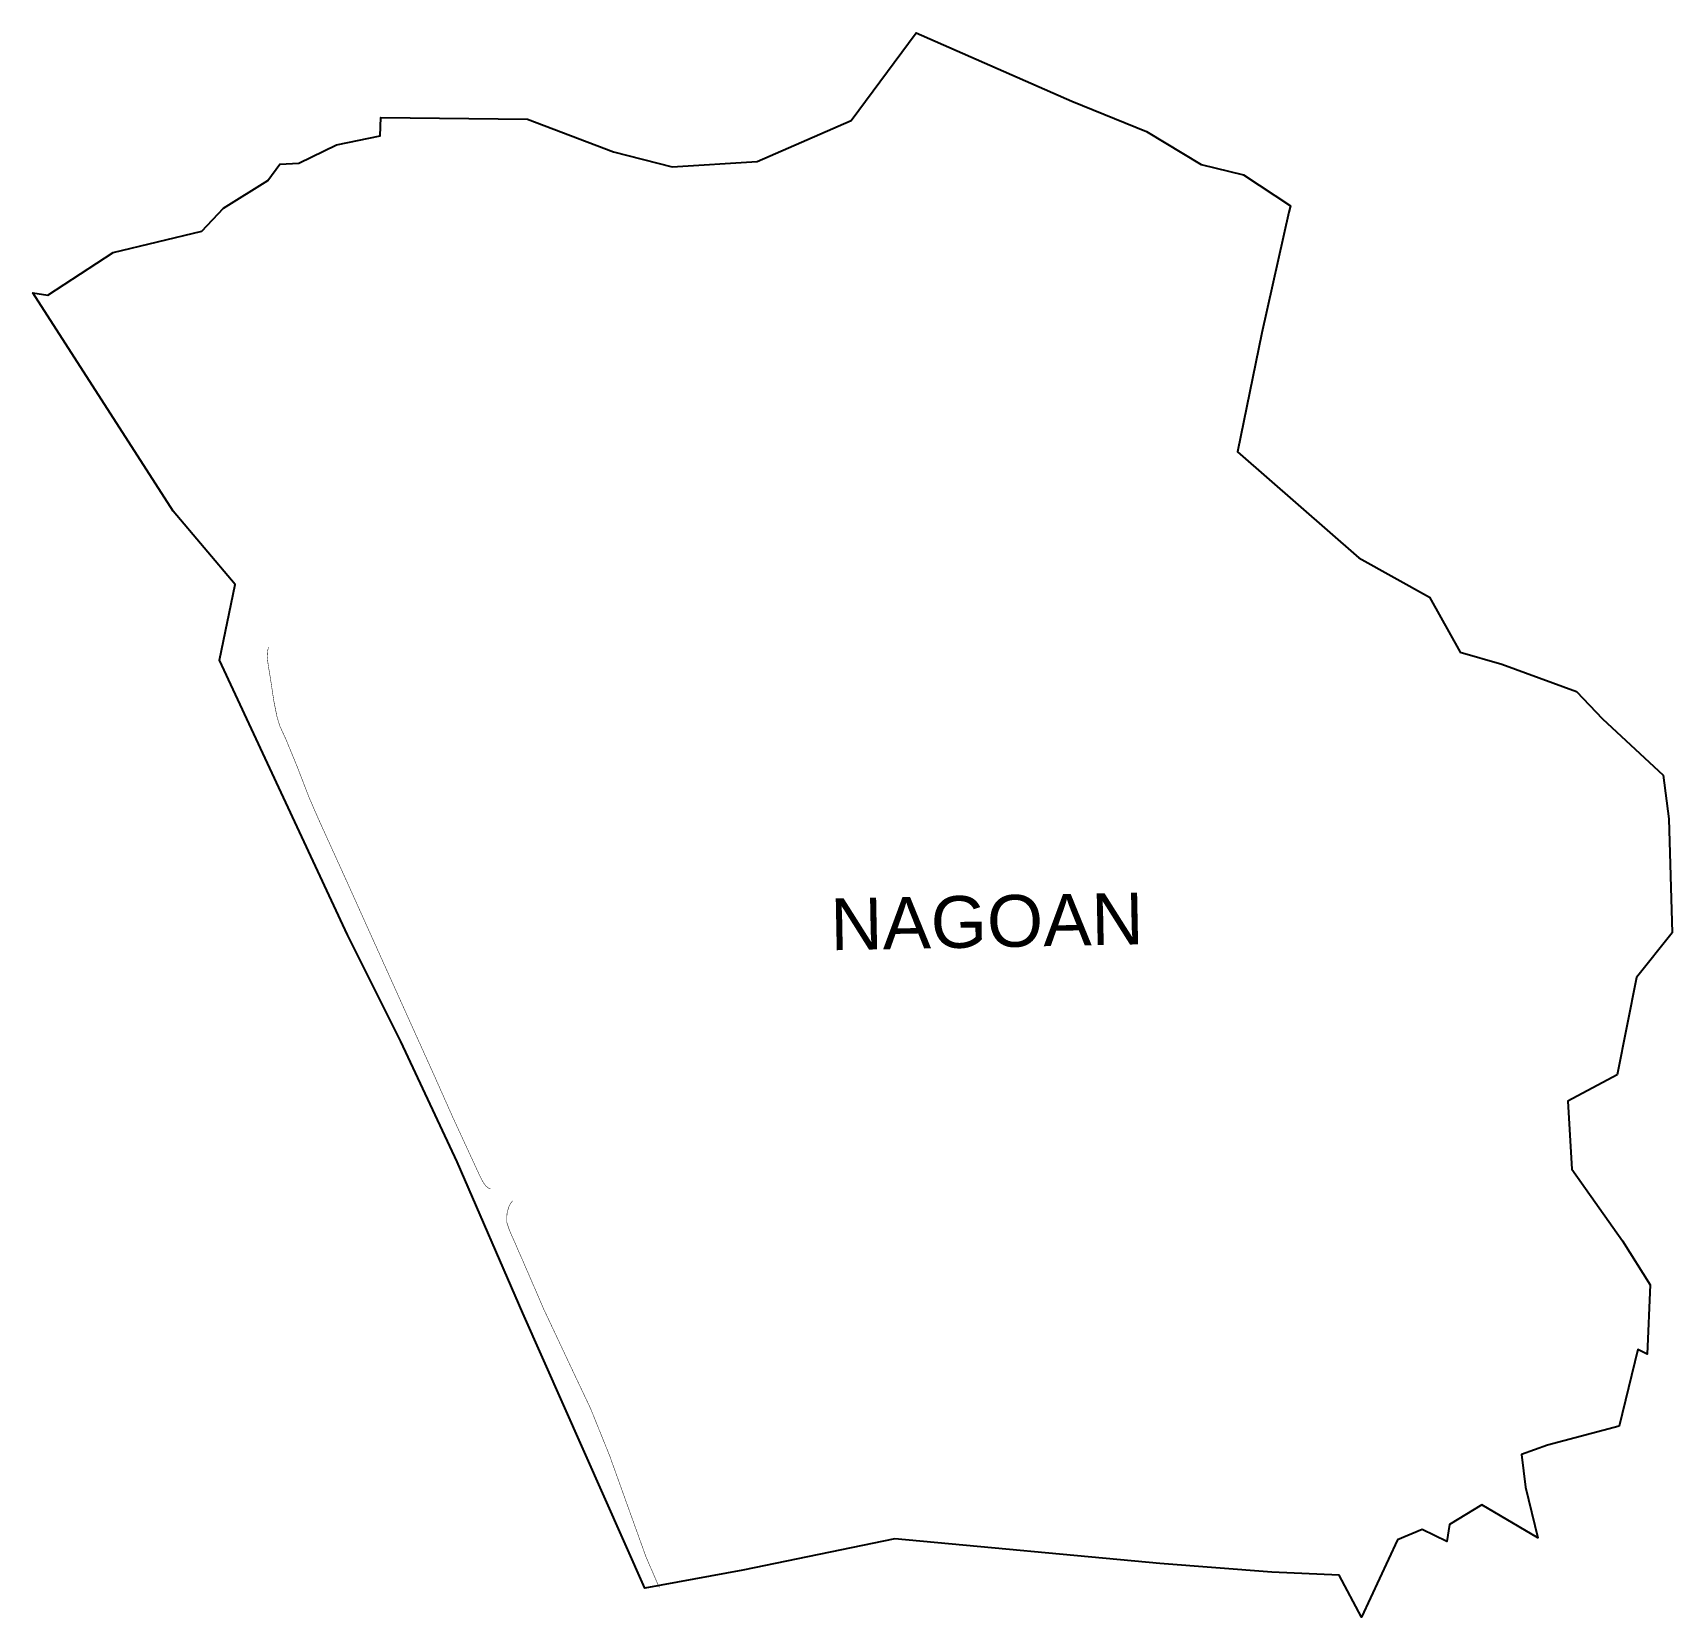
# Model space of a CAD drawing. Header units: metres. Extents: x 277405 to 280851, y 2057105 to 2060435.
import ezdxf

# ---------------------------------------------------------------- set-up
doc = ezdxf.new("R2010")
doc.units = ezdxf.units.M
for name, color, linetype in [('SEAWALL', 170, 'Continuous'), ('village', 3, 'Continuous'), ('VILLAGE NAME', 250, 'Continuous')]:
    doc.layers.add(name, color=color, linetype=linetype)
doc.styles.get("Standard").update_dxf_attribs({"font": 'simplex.shx'})

msp = doc.modelspace()

# ---------------------------------------------------------------- linework, layer by layer
at = {"layer": 'SEAWALL', "color": 30, "const_width": 1, "flags": 128}
for points in [[(277900.3, 2059143), (277898.4, 2059134.3), (277897.7, 2059124.2), (277899.7, 2059107.4), (277904.5, 2059078), (277911.9, 2059029.5), (277918.4, 2058997.1), (277924.5, 2058977.3), (277937.2, 2058949.7), (277960.5, 2058893.2), (277986.3, 2058826.4), (278006.3, 2058780.6), (278063.7, 2058654.2), (278251.8, 2058236.8), (278288.3, 2058154.6), (278345.3, 2058031.1), (278352.5, 2058017.6), (278358.3, 2058010.3), (278363.1, 2058006.6), (278367, 2058005.3)], [(278413.6, 2057980.1), (278408.5, 2057973.3), (278405, 2057965.7), (278402, 2057954.3), (278401.4, 2057945.7), (278401.5, 2057934.4), (278406.7, 2057918.9), (278446.1, 2057828.7), (278478.5, 2057753.5), (278544.6, 2057613), (278577.4, 2057543.7), (278617.7, 2057444), (278649.5, 2057355.4), (278693.4, 2057233.4), (278721.8, 2057167.5)]]:
    msp.add_lwpolyline(points, dxfattribs=at)
at = {"layer": 'village', "color": 3, "true_color": 0x00ff00}
msp.add_polyline3d([(280851, 2058543.2, 0), (280775.7, 2058449.2, 0), (280735.4, 2058245.1, 0), (280631.4, 2058189.6, 0), (280639.8, 2058046.4, 0), (280746.8, 2057896.2, 0), (280804.7, 2057803.2, 0), (280798.7, 2057657.9, 0), (280778.7, 2057667.9, 0), (280739.7, 2057506.6, 0), (280588.7, 2057466.8, 0), (280534.3, 2057446.9, 0), (280542.5, 2057378.5, 0), (280568.9, 2057272.1, 0), (280451.2, 2057341.1, 0), (280382.6, 2057300, 0), (280377.5, 2057264.3, 0), (280325.4, 2057289.2, 0), (280273.5, 2057267.6, 0), (280197.6, 2057105, 0), (280151, 2057193.5, 0), (280009.2, 2057199.9, 0), (279773.7, 2057217.6, 0), (279216.8, 2057269.8, 0), (278897.2, 2057203.7, 0), (278691.7, 2057166.4, 0), (278435.3, 2057744, 0), (278296.9, 2058062.3, 0), (278178.8, 2058314.6, 0), (278066.7, 2058538.8, 0), (277797.8, 2059116.3, 0), (277830.3, 2059275.5, 0), (277700.3, 2059429.5, 0), (277405.1, 2059888.1, 0), (277436.8, 2059883.3, 0), (277574.3, 2059972.8, 0), (277760.6, 2060017.9, 0), (277805.7, 2060065.7, 0), (277899.1, 2060123.9, 0), (277924.1, 2060158.5, 0), (277964.3, 2060160.6, 0), (278043.4, 2060199.4, 0), (278135.3, 2060217.8, 0), (278136.6, 2060256.3, 0), (278444.8, 2060253, 0), (278625.4, 2060184.3, 0), (278748.9, 2060153, 0), (278928, 2060163.9, 0), (279125.2, 2060250, 0), (279262.1, 2060434.5, 0), (279589.1, 2060291.2, 0), (279745.7, 2060227.2, 0), (279861.1, 2060157.9, 0), (279949.7, 2060135.9, 0), (280048.7, 2060071.1, 0), (280045.4, 2060057.3, 0), (279988.2, 2059804.2, 0), (279937.5, 2059553.8, 0), (280192.3, 2059331.2, 0), (280340.8, 2059248.5, 0), (280405.5, 2059133.3, 0), (280492.9, 2059107.8, 0), (280649.6, 2059050.2, 0), (280704.6, 2058992.9, 0), (280831.8, 2058874.4, 0), (280844, 2058782.5, 0)], close=True, dxfattribs=at)

# ---------------------------------------------------------------- texts
at = {"layer": 'VILLAGE NAME', "insert": (279080.4, 2058615.2), "char_height": 108.748, "attachment_point": 1, "rotation": 1.1028}
msp.add_mtext_dynamic_manual_height_columns('{\\fArial|b0|i0|c0|p34;NAGOAN}', width=726.929, gutter_width=543.7, heights=[0], dxfattribs=at)

doc.saveas('drawing.dxf')
